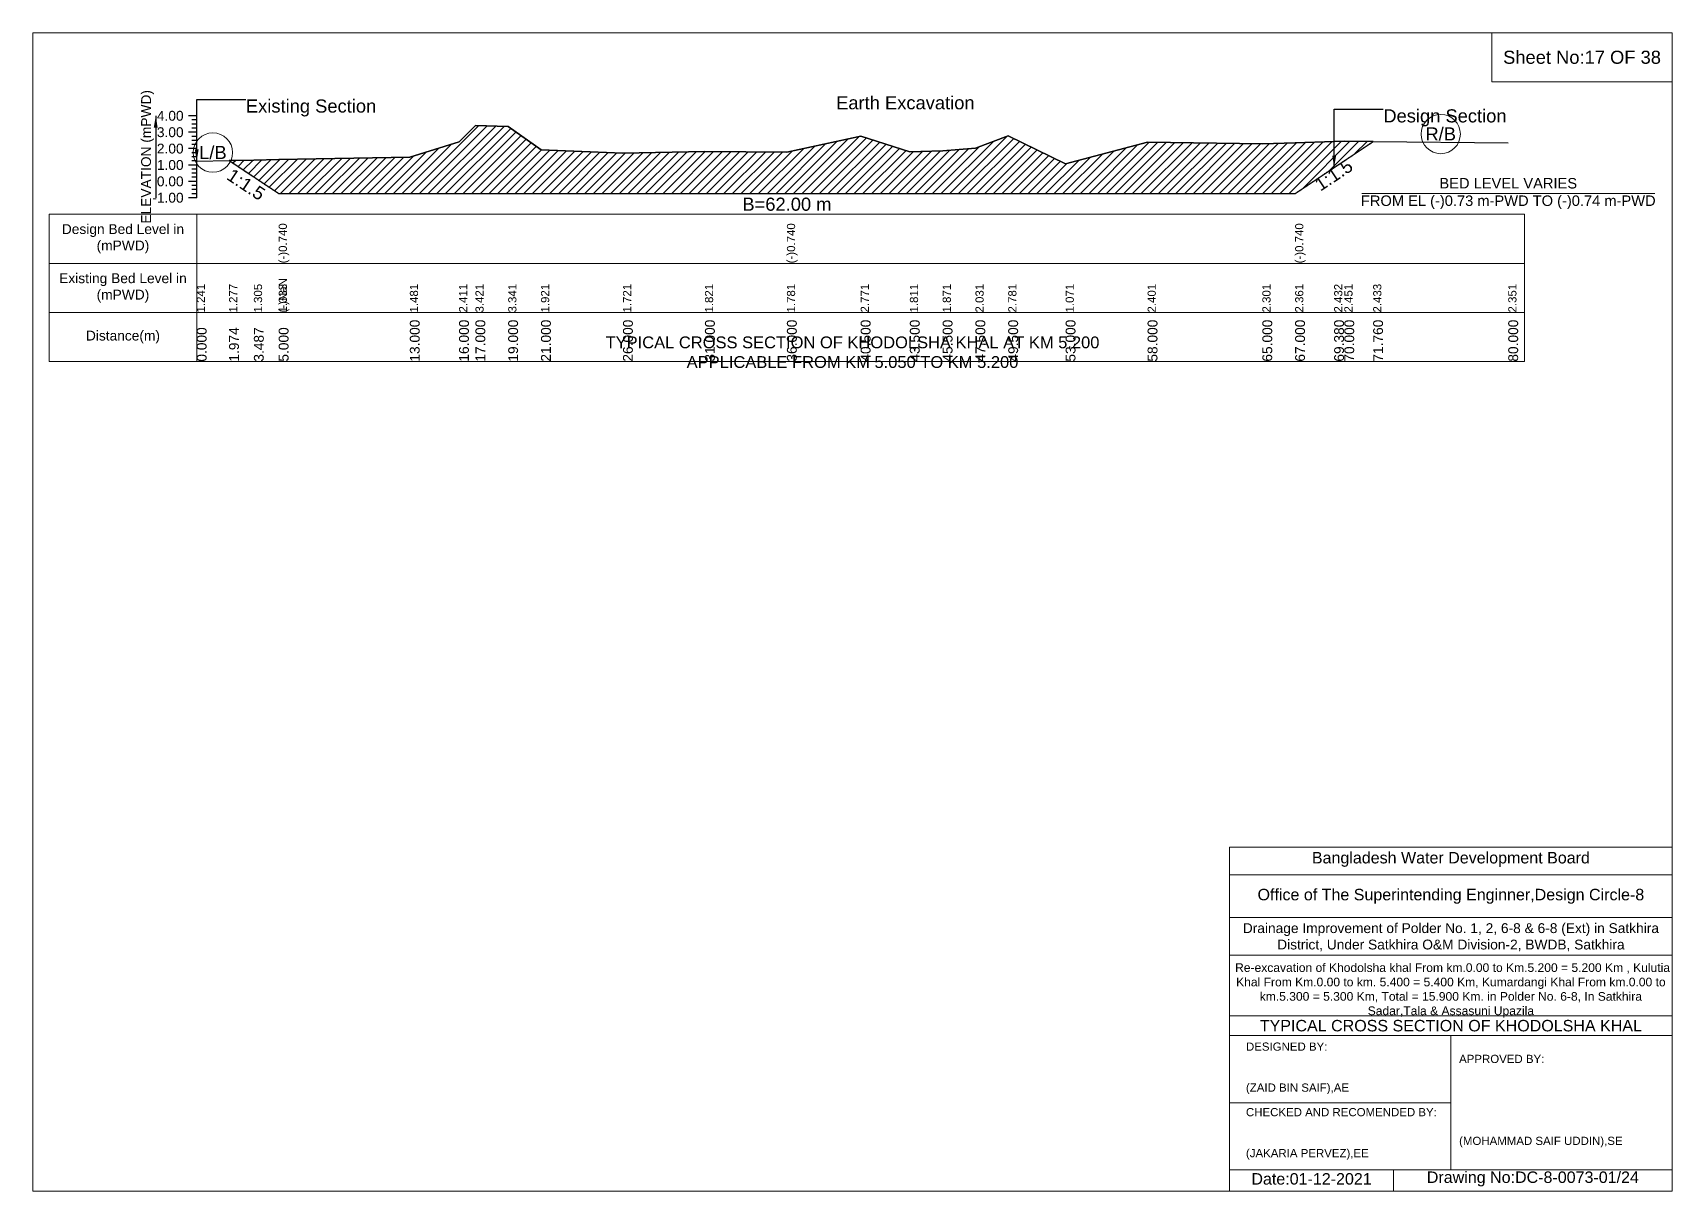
# Model space of a CAD drawing. Header units: inches. Extents: x 93000 to 476000, y -4242 to 0.
# Drawn here: x 260000 to 266000, y -4242 to 0 of the extents above; entities that cross this region are included whole.
import ezdxf

# ---------------------------------------------------------------- set-up
doc = ezdxf.new("R2010")
doc.units = ezdxf.units.IN
doc.header["$LTSCALE"] = 7
doc.header["$MEASUREMENT"] = 0
doc.linetypes.add('DASHED', pattern=[0.75, 0.5, -0.25])
for name, color, linetype, lineweight in [('Cross section Data Border', 7, 'Continuous', 9), ('Cross Section Labels', 7, 'Continuous', 9), ('Design_Bed_Level for Xsection', 7, 'DASHED', 25), ('Existing_Bed_Level for Xsection', 7, 'Continuous', 25), ('Long Section Labels', 7, 'Continuous', 9)]:
    doc.layers.add(name, color=color, linetype=linetype, lineweight=lineweight)
doc.styles.get("Standard").update_dxf_attribs({"font": 'arial.ttf'})
doc.dimstyles.get("Standard").update_dxf_attribs({"dimtxt": 0.18, "dimasz": 0.18, "dimexe": 0.18, "dimexo": 0.0625, "dimgap": 0.09, "dimtad": 0, "dimtih": 1, "dimtoh": 1, "dimdec": 4, "dimzin": 0, "dimdsep": 46, "dimtxsty": 'Standard', "dimcen": 0.09, "dimadec": 0, "dimazin": 0, "dimtfac": 1, "dimtdec": 4, "dimtofl": 0, "dimtmove": 0, "dimatfit": 3, "dimfxl": 1, "dimtolj": 1, "dimtzin": 0, "dimarcsym": 0})

msp = doc.modelspace()

# ---------------------------------------------------------------- hatches: boundary and pattern name
at = {"layer": 'Existing_Bed_Level for Xsection'}
h = msp.add_hatch(dxfattribs=at)
h.set_pattern_fill('ANSI31', color=256, scale=180, style=0)
h.paths.add_polyline_path([(260718.4, -467.6), (260809.2, -528.1), (260900, -588.7), (261380, -588.7), (261560, -588.7), (261620, -588.7), (261740, -588.7), (261860, -588.7), (262160, -588.7), (262460, -588.7), (262760, -588.7), (263030, -588.7), (263210, -588.7), (263330, -588.7), (263450, -588.7), (263570, -588.7), (263780, -588.7), (264080, -588.7), (264500, -588.7), (264620, -588.7), (264762.8, -493.5), (264800, -468.7), (264905.6, -398.3), (264800, -397.2), (264762.8, -398.3), (264620, -402.6), (264500, -406.2), (264080, -400.2), (263780, -480), (263570, -377.4), (263450, -422.4), (263330, -432), (263210, -435.6), (263030, -378), (262760, -437.4), (262460, -435), (262160, -441), (261860, -429), (261740, -343.8), (261620, -339), (261560, -399.6), (261380, -455.4), (260900, -464.3), (260809.2, -465.9)])

# ---------------------------------------------------------------- linework, layer by layer
at = {"layer": 'Cross section Data Border'}
for points in [[(260000, 0), (266000, 0), (266000, -4242), (260000, -4242)], [(265340, 0), (266000, 0), (266000, -180), (265340, -180)], [(260060, -664.3), (265460, -664.3), (265460, -1204.3), (260060, -1204.3)]]:
    msp.add_lwpolyline(points, close=True, dxfattribs=at)
for points in [[(260600, -664.3), (260600, -1204.3)], [(260060, -844.3), (265460, -844.3)], [(260060, -1024.3), (265460, -1024.3)], [(264380, -4242), (264380, -2982), (266000, -2982)], [(264380, -3084), (266000, -3084)], [(264380, -3240), (266000, -3240)], [(264380, -3378), (266000, -3378)], [(264380, -3600), (266000, -3600)], [(264380, -3672), (266000, -3672)], [(265190, -3672), (265190, -4164)], [(264380, -3918), (265190, -3918)], [(264380, -4164), (266000, -4164)], [(264980, -4164), (264980, -4242)]]:
    msp.add_lwpolyline(points, dxfattribs=at)
at = {"layer": 'Cross Section Labels'}
msp.add_lwpolyline([(264864.2, -588.7), (265935.8, -588.7)], dxfattribs=at)
for centre in [(265152.8, -370.7), (260659.2, -438.7)]:
    msp.add_circle(centre, 72, dxfattribs=at)
at = {"layer": 'Design_Bed_Level for Xsection'}
msp.add_lwpolyline([(260718.4, -467.6), (260809.2, -528.1), (260900, -588.7), (262760, -588.7), (264620, -588.7), (264762.8, -493.5), (264905.6, -398.3)], dxfattribs=at)
at = {"layer": 'Existing_Bed_Level for Xsection'}
for points in [[(260600, -304.3), (260570, -304.3)], [(260600, -319.3), (260582, -319.3)], [(260600, -334.3), (260582, -334.3)], [(260600, -349.3), (260582, -349.3)], [(260600, -604.3), (260600, -544.3), (260600, -484.3), (260600, -424.3), (260600, -364.3), (260600, -304.3)], [(260600, -469.8), (260718.4, -467.6), (260809.2, -465.9), (260900, -464.3), (260900, -464.3), (261380, -455.4), (261560, -399.6), (261620, -339), (261740, -343.8), (261860, -429), (262160, -441), (262460, -435), (262760, -437.4), (262760, -437.4), (263030, -378), (263210, -435.6), (263330, -432), (263450, -422.4), (263570, -377.4), (263780, -480), (264080, -400.2), (264500, -406.2), (264620, -402.6), (264620, -402.6), (264762.8, -398.3), (264800, -397.2), (264905.6, -398.3), (265400, -403.2)], [(260600, -364.3), (260570, -364.3)], [(260600, -379.3), (260582, -379.3)], [(260600, -394.3), (260582, -394.3)], [(260600, -409.3), (260582, -409.3)], [(260600, -424.3), (260570, -424.3)], [(260600, -439.3), (260582, -439.3)], [(260600, -454.3), (260582, -454.3)], [(260600, -469.3), (260582, -469.3)], [(260600, -484.3), (260570, -484.3)], [(260600, -499.3), (260582, -499.3)], [(260600, -514.3), (260582, -514.3)], [(260600, -529.3), (260582, -529.3)], [(260600, -544.3), (260570, -544.3)], [(260600, -559.3), (260582, -559.3)], [(260600, -574.3), (260582, -574.3)], [(260600, -589.3), (260582, -589.3)], [(260600, -604.3), (260570, -604.3)]]:
    msp.add_lwpolyline(points, dxfattribs=at)
msp.add_lwpolyline([(260718.4, -467.6), (260718.4, -467.6), (260809.2, -528.1), (260900, -588.7), (260900, -588.7), (261380, -588.7), (261560, -588.7), (261620, -588.7), (261740, -588.7), (261860, -588.7), (262160, -588.7), (262460, -588.7), (262760, -588.7), (262760, -588.7), (263030, -588.7), (263210, -588.7), (263330, -588.7), (263450, -588.7), (263570, -588.7), (263780, -588.7), (264080, -588.7), (264500, -588.7), (264620, -588.7), (264620, -588.7), (264762.8, -493.5), (264800, -468.7), (264905.6, -398.3), (264800, -397.2), (264762.8, -398.3), (264620, -402.6), (264620, -402.6), (264500, -406.2), (264080, -400.2), (263780, -480), (263570, -377.4), (263450, -422.4), (263330, -432), (263210, -435.6), (263030, -378), (262760, -437.4), (262760, -437.4), (262460, -435), (262160, -441), (261860, -429), (261740, -343.8), (261620, -339), (261560, -399.6), (261380, -455.4), (260900, -464.3), (260900, -464.3), (260809.2, -465.9), (260718.4, -467.6)], close=True, dxfattribs=at)

# ---------------------------------------------------------------- texts
at = {"layer": 'Cross section Data Border', "attachment_point": 5}
for s, insert, char_height in [('Sheet No:17 OF 38', (265670, -90), 48), ('Bangladesh Water Development Board', (265190, -3027), 42), ('Office of The Superintending Enginner,Design Circle-8', (265190, -3162), 42)]:
    msp.add_mtext(s, dxfattribs=dict(at, insert=insert, char_height=char_height))
at = {"layer": 'Cross section Data Border'}
for s, insert, char_height, width, attachment_point in [('Design Bed Level in (mPWD)', (260330, -754.3), 36, 480, 5), ('Existing Bed Level in (mPWD)', (260330, -934.3), 36, 480, 5), ('Distance(m)', (260330, -1114.3), 36, 480, 5), ('Drainage Improvement of Polder No. 1, 2, 6-8 & 6-8 (Ext) in Satkhira District, Under Satkhira O&M Division-2, BWDB, Satkhira', (265190, -3312), 36, 1680, 5), (' Re-excavation of Khodolsha khal From km.0.00 to Km.5.200 = 5.200 Km , Kulutia Khal From Km.0.00 to km. 5.400 = 5.400 Km, Kumardangi Khal From km.0.00 to km.5.300 = 5.300 Km, Total = 15.900 Km. in Polder No. 6-8, In Satkhira Sadar,Tala & Assasuni Upazila', (265190, -3507), 31.6143, 1620, 5), ('TYPICAL CROSS SECTION OF KHODOLSHA KHAL', (265190, -3636), 42, 1680, 5), ('DESIGNED BY:^J^J^J(ZAID BIN SAIF),AE', (264440, -3792), 30, 840, 4), ('APPROVED BY:^J^J^J^J^J^J(MOHAMMAD SAIF UDDIN),SE', (265220, -3912), 30, 840, 4), ('CHECKED AND RECOMENDED BY:^J^J^J(JAKARIA PERVEZ),EE', (264440, -4032), 30, 840, 4), ('Date:01-12-2021', (264680, -4197), 42, 840, 5), ('Drawing No:DC-8-0073-01/24', (265490, -4197), 42, 1320, 5)]:
    msp.add_mtext(s, dxfattribs=dict(at, insert=insert, char_height=char_height, width=width, attachment_point=attachment_point))
at = {"layer": 'Cross Section Labels'}
for s, insert, char_height, attachment_point in [('Earth Excavation', (262940, -232.3), 48, 1), ('Existing Section', (260780, -244.3), 48, 1), ('Design Section', (264942.8, -280.3), 48, 1), ('R/B', (265152.8, -370.7), 48, 5), ('L/B', (260659.2, -438.7), 48, 5), ('BED LEVEL VARIES ^JFROM EL (-)0.73 m-PWD TO (-)0.74 m-PWD', (265400, -588.7), 38.4, 5), ('B=62.00 m', (262760, -603.7), 48, 2), ('TYPICAL CROSS SECTION OF KHODOLSHA KHAL AT KM 5.200^JAPPLICABLE FROM KM 5.050 TO KM 5.200', (263000, -1170), 43.2, 5)]:
    msp.add_mtext(s, dxfattribs=dict(at, insert=insert, char_height=char_height, attachment_point=attachment_point))
at = {"layer": 'Cross Section Labels', "char_height": 48, "attachment_point": 2}
for insert, rotation in [((264747.8, -501), 33.69007), ((260794.2, -535.6), 326.30993)]:
    msp.add_mtext('1:1.5', dxfattribs=dict(at, insert=insert, rotation=rotation))
at = {"layer": 'Existing_Bed_Level for Xsection', "insert": (260420, -454.3), "char_height": 36, "attachment_point": 5, "rotation": 90}
msp.add_mtext('ELEVATION (mPWD)', dxfattribs=at)
at = {"layer": 'Existing_Bed_Level for Xsection', "char_height": 36, "attachment_point": 6}
for s, insert in [('4.00', (260552, -304.3)), ('3.00', (260552, -364.3)), ('2.00', (260552, -424.3)), ('1.00', (260552, -484.3)), ('0.00', (260552, -544.3)), ('-1.00', (260552, -604.3))]:
    msp.add_mtext(s, dxfattribs=dict(at, insert=insert))
at = {"layer": 'Long Section Labels', "attachment_point": 1, "rotation": 90}
for s, insert, char_height in [('(-)0.740', (260900, -844.3), 30), ('(-)0.740', (262760, -844.3), 30), ('(-)0.740', (264620, -844.3), 30), ('1.241', (260600, -1024.3), 30), ('1.277', (260718.4, -1024.3), 30), ('1.305', (260809.2, -1024.3), 30), ('(-)NaN', (260900, -1024.3), 30), ('(-)NaN', (260900, -1024.3), 30), ('1.333', (260900, -1024.3), 30), ('1.333', (260900, -1024.3), 30), ('1.481', (261380, -1024.3), 30), ('2.411', (261560, -1024.3), 30), ('3.421', (261620, -1024.3), 30), ('3.341', (261740, -1024.3), 30), ('1.921', (261860, -1024.3), 30), ('1.721', (262160, -1024.3), 30), ('1.821', (262460, -1024.3), 30), ('1.781', (262760, -1024.3), 30), ('1.781', (262760, -1024.3), 30), ('2.771', (263030, -1024.3), 30), ('1.811', (263210, -1024.3), 30), ('1.871', (263330, -1024.3), 30), ('2.031', (263450, -1024.3), 30), ('2.781', (263570, -1024.3), 30), ('1.071', (263780, -1024.3), 30), ('2.401', (264080, -1024.3), 30), ('2.301', (264500, -1024.3), 30), ('2.361', (264620, -1024.3), 30), ('2.361', (264620, -1024.3), 30), ('2.361', (264620, -1024.3), 30), ('2.432', (264762.8, -1024.3), 30), ('2.451', (264800, -1024.3), 30), ('2.433', (264905.6, -1024.3), 30), ('2.351', (265400, -1024.3), 30), ('1.974', (260718.4, -1204.3), 36), ('13.000', (261380, -1204.3), 36), ('16.000', (261560, -1204.3), 36), ('17.000', (261620, -1204.3), 36), ('19.000', (261740, -1204.3), 36), ('21.000', (261860, -1204.3), 36), ('26.000', (262160, -1204.3), 36), ('31.000', (262460, -1204.3), 36), ('36.000', (262760, -1204.3), 36), ('36.000', (262760, -1204.3), 36), ('36.000', (262760, -1204.3), 36), ('40.500', (263030, -1204.3), 36), ('43.500', (263210, -1204.3), 36), ('45.500', (263330, -1204.3), 36), ('47.500', (263450, -1204.3), 36), ('49.500', (263570, -1204.3), 36), ('53.000', (263780, -1204.3), 36), ('58.000', (264080, -1204.3), 36), ('65.000', (264500, -1204.3), 36), ('67.000', (264620, -1204.3), 36), ('67.000', (264620, -1204.3), 36), ('67.000', (264620, -1204.3), 36), ('69.380', (264762.8, -1204.3), 36), ('70.000', (264800, -1204.3), 36), ('71.760', (264905.6, -1204.3), 36), ('80.000', (265400, -1204.3), 36), ('0.000', (260600, -1204.3), 36), ('3.487', (260809.2, -1204.3), 36), ('5.000', (260900, -1204.3), 36), ('5.000', (260900, -1204.3), 36), ('5.000', (260900, -1204.3), 36)]:
    msp.add_mtext(s, dxfattribs=dict(at, insert=insert, char_height=char_height))

# ---------------------------------------------------------------- leaders
at = {"layer": 'Cross Section Labels', "annotation_type": 0, "has_hookline": 1, "hookline_direction": 0}
for points, text_width in [([(260600, -469.8), (260600, -244.3), (260779.9, -244.3)], 467.2), ([(264762.8, -493.5), (264762.8, -280.3), (264942.7, -280.3)], 441.2)]:
    msp.add_leader(points, dimstyle='Standard', override={"dimasz": 43.2}, dxfattribs=dict(at, text_width=text_width))
at = {"layer": 'Existing_Bed_Level for Xsection'}
msp.add_leader([(260450, -304.3), (260450, -604.3)], dimstyle='Standard', override={"dimasz": 43.2}, dxfattribs=at)

doc.saveas('drawing.dxf')
